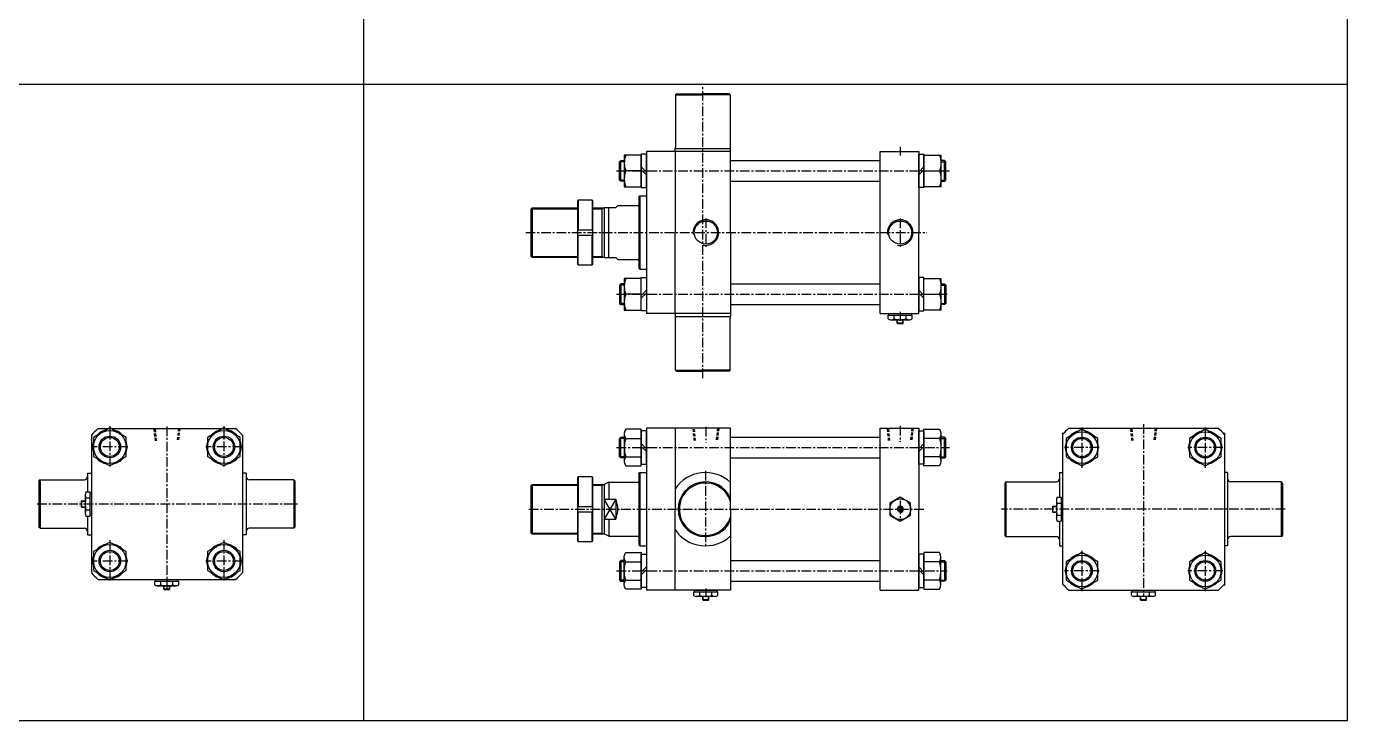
# Model space of a CAD drawing. Extents: x -819 to 4840, y 0 to 3452.
# Drawn here: x 2104 to 3817, y 0 to 901 of the extents above; entities that cross this region are included whole.
import ezdxf

# ---------------------------------------------------------------- set-up
doc = ezdxf.new("R2010")
doc.units = 0
doc.header["$LTSCALE"] = 10
doc.header["$MEASUREMENT"] = 0
doc.linetypes.add('CENTER', pattern=[2, 1.25, -0.25, 0.25, -0.25])
doc.linetypes.add('HIDDEN', pattern=[0.375, 0.25, -0.125])
doc.layers.get('0').update_dxf_attribs({"linetype": 'CONTINUOUS'})
doc.layers.get('DEFPOINTS').update_dxf_attribs({"linetype": 'CONTINUOUS'})
for name, color, linetype in [('CENTER', 1, 'CENTER'), ('ML', 7, 'CONTINUOUS'), ('THIN', 3, 'CONTINUOUS'), ('외형선', 3, 'CONTINUOUS')]:
    doc.layers.add(name, color=color, linetype=linetype)

msp = doc.modelspace()

# ---------------------------------------------------------------- linework, layer by layer
for p, q in [((2541.3, 0), (2541.3, 1801.1)), ((3817.3, 0), (3817.3, 1801.1)), ((0, 825.6), (3817.3, 825.6)), ((0, 0), (3817.3, 0))]:
    msp.add_line(p, q)
at = {"color": 7, "linetype": 'Continuous'}
for p, q in [((3221.5, 521.1), (3221.5, 526.1)), ((3221.5, 526.1), (3227.8, 526.1)), ((3222.5, 526.1), (3222.5, 528.1)), ((3222.5, 528.1), (3251.7, 528.1)), ((3224.7, 520.1), (3249.5, 520.1)), ((3227.8, 526.1), (3252.7, 526.1)), ((3229.3, 521.1), (3229.3, 526.1)), ((3233.1, 520.3), (3233.1, 520.3)), ((3233.1, 515.6), (3233.1, 520.1)), ((3233.1, 515.6), (3233.6, 515.1)), ((3241.1, 515.6), (3233.1, 515.6)), ((3233.6, 515.1), (3240.6, 515.1)), ((3241.1, 515.6), (3240.6, 515.1)), ((3241.1, 515.6), (3241.1, 520.1)), ((3244.9, 521.1), (3244.9, 526.1)), ((3251.7, 526.1), (3251.7, 528.1)), ((3252.7, 521.1), (3252.7, 526.1)), ((2180.1, 293.4), (2180.1, 268.6)), ((2181, 296.6), (2186.1, 296.6)), ((2186.1, 296.6), (2186.1, 290.3)), ((2186.1, 295.6), (2188.1, 295.6)), ((2188.1, 295.6), (2188.1, 266.4)), ((2175.6, 285), (2175.1, 284.5)), ((2175.1, 284.5), (2175.1, 277.5)), ((2175.6, 277), (2175.1, 277.5)), ((2175.6, 285), (2180.1, 285)), ((2175.6, 277), (2175.6, 285)), ((2175.6, 277), (2180.1, 277)), ((2180.3, 285), (2180.3, 285)), ((2181, 288.8), (2186.1, 288.8)), ((2186.1, 290.3), (2186.1, 265.4)), ((3435.2, 278.2), (3434.7, 277.7)), ((3434.7, 277.7), (3434.7, 270.7)), ((3435.2, 278.2), (3439.7, 278.2)), ((3435.2, 270.2), (3435.2, 278.2)), ((3439.7, 286.6), (3439.7, 261.8)), ((3440, 278.2), (3440, 278.2)), ((3440.7, 289.8), (3445.7, 289.8)), ((3440.7, 282), (3445.7, 282)), ((3445.7, 289.8), (3445.7, 283.4)), ((3445.7, 288.8), (3447.7, 288.8)), ((3445.7, 283.4), (3445.7, 258.6)), ((3447.7, 288.8), (3447.7, 259.6)), ((2181, 273.2), (2186.1, 273.2)), ((2181, 265.4), (2186.1, 265.4)), ((2186.1, 266.4), (2188.1, 266.4)), ((3435.2, 270.2), (3434.7, 270.7)), ((3435.2, 270.2), (3439.7, 270.2)), ((3440.7, 266.4), (3445.7, 266.4)), ((3440.7, 258.6), (3445.7, 258.6)), ((3445.7, 259.6), (3447.7, 259.6)), ((2270.5, 176), (2270.5, 181)), ((2270.5, 181), (2276.8, 181)), ((2271.5, 181), (2271.5, 183)), ((2271.5, 183), (2300.6, 183)), ((2273.6, 175), (2298.5, 175)), ((2276.8, 181), (2301.6, 181)), ((2278.3, 176), (2278.3, 181)), ((2282.1, 175.3), (2282.1, 175.3)), ((2282.1, 170.5), (2282.1, 175)), ((2290.1, 170.5), (2290.1, 175)), ((2293.9, 176), (2293.9, 181)), ((2300.6, 181), (2300.6, 183)), ((2301.6, 176), (2301.6, 181)), ((2282.1, 170.5), (2282.6, 170)), ((2290.1, 170.5), (2282.1, 170.5)), ((2282.6, 170), (2289.6, 170)), ((2290.1, 170.5), (2289.6, 170)), ((2969.5, 162.2), (2969.5, 167.2)), ((2969.5, 167.2), (2975.8, 167.2)), ((2970.5, 167.2), (2970.5, 169.2)), ((2970.5, 169.2), (2999.7, 169.2)), ((2972.7, 161.2), (2997.5, 161.2)), ((2975.8, 167.2), (3000.7, 167.2)), ((2977.3, 162.2), (2977.3, 167.2)), ((2981.1, 161.4), (2981.1, 161.4)), ((2981.1, 156.7), (2981.1, 161.2)), ((2981.1, 156.7), (2981.6, 156.2)), ((2989.1, 156.7), (2981.1, 156.7)), ((2981.6, 156.2), (2988.6, 156.2)), ((2989.1, 156.7), (2988.6, 156.2)), ((2989.1, 156.7), (2989.1, 161.2)), ((2992.9, 162.2), (2992.9, 167.2)), ((2999.7, 167.2), (2999.7, 169.2)), ((3000.7, 162.2), (3000.7, 167.2)), ((3537.1, 162.2), (3537.1, 167.2)), ((3537.1, 167.2), (3543.4, 167.2)), ((3538.1, 167.2), (3538.1, 169.2)), ((3538.1, 169.2), (3567.3, 169.2)), ((3540.3, 161.2), (3565.1, 161.2)), ((3543.4, 167.2), (3568.3, 167.2)), ((3544.9, 162.2), (3544.9, 167.2)), ((3548.7, 161.4), (3548.7, 161.4)), ((3548.7, 156.7), (3548.7, 161.2)), ((3548.7, 156.7), (3549.2, 156.2)), ((3556.7, 156.7), (3548.7, 156.7)), ((3549.2, 156.2), (3556.2, 156.2)), ((3556.7, 156.7), (3556.2, 156.2)), ((3556.7, 156.7), (3556.7, 161.2)), ((3560.5, 162.2), (3560.5, 167.2)), ((3567.3, 167.2), (3567.3, 169.2)), ((3568.3, 162.2), (3568.3, 167.2))]:
    msp.add_line(p, q, dxfattribs=at)
for points in [[(3223.6, 266.4), (3237.1, 258.6), (3250.6, 266.4), (3250.6, 282), (3237.1, 289.8), (3223.6, 282)], [(3235.6, 276.7), (3234.2, 274.2), (3235.6, 271.7), (3238.5, 271.7), (3240, 274.2), (3238.5, 276.7)]]:
    msp.add_lwpolyline(points, close=True, dxfattribs=at)
for radius in [13.5, 3.5]:
    msp.add_circle((3237.1, 274.2), radius, dxfattribs=at)
for centre, radius, start, end in [((3224.7, 525.7), 5.62, 235.6158, 270), ((3225.4, 528.3), 8.22, 241.7006, 298.2994), ((3237.1, 551.4), 31.3, 255.6172, 270.0141), ((3237.1, 551.4), 31.3, 269.9859, 284.3828), ((3248.8, 528.3), 8.22, 241.7006, 298.2994), ((2185.7, 293.4), 5.62, 145.6158, 180), ((2188.3, 292.7), 8.22, 151.7006, 208.2994), ((2211.4, 281), 31.3, 165.6172, 180.0141), ((2211.4, 281), 31.3, 179.9859, 194.3828), ((3445.3, 286.6), 5.62, 145.6158, 180), ((3447.9, 285.9), 8.22, 151.7006, 208.2994), ((3471, 274.2), 31.3, 165.6172, 180.0141), ((3471, 274.2), 31.3, 179.9859, 194.3828), ((2188.3, 269.3), 8.22, 151.7006, 208.2994), ((3447.9, 262.5), 8.22, 151.7006, 208.2994), ((2273.6, 180.7), 5.62, 235.6158, 270), ((2274.4, 183.3), 8.22, 241.7006, 298.2994), ((2286, 206.4), 31.3, 255.6172, 270.0141), ((2286.1, 206.4), 31.3, 269.9859, 284.3828), ((2297.7, 183.3), 8.22, 241.7006, 298.2994), ((2972.7, 166.8), 5.62, 235.6158, 270), ((2973.4, 169.4), 8.22, 241.7006, 298.2994), ((2985.1, 192.5), 31.3, 255.6172, 270.0141), ((2985.1, 192.5), 31.3, 269.9859, 284.3828), ((2996.8, 169.4), 8.22, 241.7006, 298.2994), ((3540.3, 166.8), 5.62, 235.6158, 270), ((3541, 169.4), 8.22, 241.7006, 298.2994), ((3552.7, 192.5), 31.3, 255.6172, 270.0141), ((3552.7, 192.5), 31.3, 269.9859, 284.3828), ((3564.4, 169.4), 8.22, 241.7006, 298.2994)]:
    msp.add_arc(centre, radius, start, end, dxfattribs=at)
at = {"layer": 'CENTER'}
for p, q in [((2212.1, 382.1), (2212.1, 327.9)), ((2360.1, 382.1), (2360.1, 327.9)), ((3472.7, 380.3), (3472.7, 328)), ((3632.7, 380.3), (3632.7, 328)), ((2235.5, 355), (2188.6, 355)), ((2383.5, 355), (2336.6, 355)), ((3495.3, 354.2), (3450, 354.2)), ((3655.3, 354.2), (3610, 354.2)), ((2212.1, 234.1), (2212.1, 179.9)), ((2360.1, 234.1), (2360.1, 179.9)), ((2235.5, 207), (2188.6, 207)), ((2383.5, 207), (2336.6, 207)), ((3472.7, 220.3), (3472.7, 168)), ((3632.7, 220.3), (3632.7, 168)), ((3495.3, 194.2), (3450, 194.2)), ((3655.3, 194.2), (3610, 194.2))]:
    msp.add_line(p, q, dxfattribs=at)
at = {"layer": 'DEFPOINTS', "color": 0, "linetype": 'ByBlock'}
for p in [(2183.1, 241), (2389.1, 241), (3443.7, 226.7), (3661.7, 226.7)]:
    msp.add_point(p, dxfattribs=at)
at = {"layer": 'ML'}
for p, q in [((2945.6, 811.6), (2947.1, 813.1)), ((2945.6, 811.6), (2945.6, 744)), ((2945.6, 811.6), (2981.1, 811.6)), ((3016.6, 811.6), (2981.1, 811.6)), ((3016.6, 811.6), (3015.1, 813.1)), ((3016.6, 811.6), (3016.6, 744)), ((2908.1, 738.1), (2908.1, 528.1)), ((2945.1, 738.1), (2908.1, 738.1)), ((2908.1, 738.1), (2908.1, 738.1)), ((2945.1, 738.1), (2945.1, 742.1)), ((3017.1, 738.1), (3017.1, 742.1)), ((2874.7, 699.6), (2874.7, 726.6)), ((3294.4, 699.6), (3294.4, 726.6)), ((2901.3, 713.1), (2881.1, 713.1)), ((2901.3, 718.4), (2908.1, 711.6)), ((2901.3, 714.6), (2908.1, 707.8)), ((3267.9, 718.4), (3261.1, 711.6)), ((3267.9, 714.6), (3261.1, 707.8)), ((3267.9, 713.1), (3288, 713.1)), ((2818.6, 674.1), (2819.6, 675.1)), ((2818.6, 674.1), (2818.6, 592.1)), ((2837.6, 675.1), (2819.6, 675.1)), ((2819.6, 675.1), (2819.6, 636.6)), ((2837.6, 675.1), (2837.6, 636.6)), ((2837.6, 675.1), (2838.6, 674.1)), ((2838.6, 592.1), (2838.6, 674.1)), ((2898.1, 679.1), (2899.6, 680.6)), ((2898.1, 679.1), (2898.1, 587.1)), ((2899.6, 680.6), (2899.6, 585.6)), ((2758.1, 663.6), (2759.6, 665.1)), ((2758.1, 663.6), (2758.1, 602.6)), ((2759.6, 665.1), (2759.6, 601.1)), ((2850.1, 665.1), (2850.1, 601.1)), ((2853.1, 665.6), (2853.1, 600.6)), ((2859.1, 600.6), (2859.1, 665.6)), ((2868.1, 665.6), (2871.1, 668.1)), ((2818.6, 636.6), (2838.6, 636.6)), ((2818.6, 629.6), (2838.6, 629.6)), ((2819.6, 591.1), (2819.6, 629.6)), ((2837.6, 591.1), (2837.6, 629.6)), ((2758.1, 602.6), (2759.6, 601.1)), ((2868.1, 600.6), (2871.1, 598.1)), ((2818.6, 592.1), (2819.6, 591.1)), ((2819.6, 591.1), (2837.6, 591.1)), ((2837.6, 591.1), (2838.6, 592.1)), ((2898.1, 587.1), (2899.6, 585.6)), ((2874.7, 566.6), (2874.7, 539.6)), ((3294.4, 566.6), (3294.4, 539.6)), ((2901.3, 553.1), (2881.1, 553.1)), ((2901.3, 551.6), (2908.1, 558.4)), ((2901.3, 547.8), (2908.1, 554.6)), ((3267.9, 551.6), (3261.1, 558.4)), ((3267.9, 547.8), (3261.1, 554.6)), ((3267.9, 553.1), (3288, 553.1)), ((2945.1, 528.1), (2908.1, 528.1)), ((2945.1, 528.1), (2945.1, 524.1)), ((2945.6, 454.6), (2945.6, 522.2)), ((3016.6, 454.6), (3016.6, 522.2)), ((3017.1, 528.1), (3017.1, 524.1)), ((2945.6, 454.6), (2981.1, 454.6)), ((2945.6, 454.6), (2947.1, 453.1)), ((3016.6, 454.6), (2981.1, 454.6)), ((3016.6, 454.6), (3015.1, 453.1)), ((2196.9, 379), (2375.2, 379)), ((2945.1, 379.2), (2908.1, 379.2)), ((2908.1, 379.2), (2908.1, 379.2)), ((2908.1, 379.2), (2908.1, 169.2)), ((3455.6, 379.2), (3649.8, 379.2)), ((2188.1, 370.2), (2188.1, 191.9)), ((2384.1, 370.2), (2384.1, 191.9)), ((2874.7, 340.7), (2874.7, 367.7)), ((2879.3, 371.9), (2879.3, 336.4)), ((2881.1, 366), (2901.3, 366)), ((3288, 366), (3267.9, 366)), ((3289.9, 371.9), (3289.9, 336.4)), ((3294.4, 340.7), (3294.4, 367.7)), ((3447.7, 373.2), (3447.7, 177.1)), ((3657.7, 373.2), (3657.7, 175.2)), ((2901.3, 359.5), (2908.1, 352.7)), ((2901.3, 355.7), (2908.1, 348.9)), ((3267.9, 359.5), (3261.1, 352.7)), ((3267.9, 355.7), (3261.1, 348.9)), ((2881.1, 342.3), (2901.3, 342.3)), ((3288, 342.3), (3267.9, 342.3)), ((2121.6, 312.5), (2120.1, 311)), ((2120.1, 311), (2120.1, 251)), ((2121.6, 312.5), (2179.1, 312.5)), ((2121.6, 312.5), (2121.6, 249.5)), ((2183.1, 321), (2183.1, 296.6)), ((2183.1, 321), (2187.6, 321)), ((2389.1, 321), (2384.6, 321)), ((2389.1, 321), (2389.1, 241)), ((2450.6, 312.5), (2393.1, 312.5)), ((2450.6, 312.5), (2450.6, 249.5)), ((2450.6, 312.5), (2452.1, 311)), ((2452.1, 311), (2452.1, 251)), ((2818.6, 315.2), (2819.6, 316.2)), ((2818.6, 315.2), (2818.6, 233.2)), ((2837.6, 316.2), (2819.6, 316.2)), ((2819.6, 316.2), (2819.6, 277.7)), ((2837.6, 316.2), (2838.6, 315.2)), ((2837.6, 316.2), (2837.6, 277.7)), ((2838.6, 233.2), (2838.6, 315.2)), ((2859.1, 309.2), (2853.1, 306.2)), ((2859.1, 309.2), (2859.1, 287.2)), ((2898.1, 320.2), (2899.6, 321.7)), ((2898.1, 320.2), (2898.1, 228.2)), ((2899.6, 321.7), (2899.6, 226.7)), ((3374.2, 309.7), (3372.7, 308.2)), ((3374.2, 309.7), (3374.2, 238.7)), ((3374.2, 309.7), (3439.7, 309.7)), ((3443.7, 321.7), (3443.7, 289.8)), ((3443.7, 321.7), (3447.2, 321.7)), ((3661.7, 321.7), (3658.2, 321.7)), ((3661.7, 321.7), (3661.7, 226.7)), ((3731.2, 309.7), (3665.7, 309.7)), ((3731.2, 309.7), (3731.2, 238.7)), ((3731.2, 309.7), (3732.7, 308.2)), ((2758.1, 304.7), (2759.6, 306.2)), ((2758.1, 304.7), (2758.1, 243.7)), ((2759.6, 306.2), (2759.6, 242.2)), ((2850.1, 306.2), (2850.1, 242.2)), ((2853.1, 306.2), (2853.1, 242.2)), ((3372.7, 308.2), (3372.7, 240.2)), ((3732.7, 308.2), (3732.7, 240.2)), ((2818.6, 277.7), (2838.6, 277.7)), ((2853.1, 287.2), (2868.1, 287.2)), ((2868.1, 287.2), (2868.1, 261.2)), ((2183.1, 265.4), (2183.1, 241)), ((2818.6, 270.7), (2838.6, 270.7)), ((2819.6, 232.2), (2819.6, 270.7)), ((2837.6, 232.2), (2837.6, 270.7)), ((2853.1, 261.2), (2868.1, 261.2)), ((2859.1, 261.2), (2859.1, 239.2)), ((3443.7, 258.6), (3443.7, 226.7)), ((2121.6, 249.5), (2120.1, 251)), ((2121.6, 249.5), (2179.1, 249.5)), ((2183.1, 241), (2187.6, 241)), ((2389.1, 241), (2384.6, 241)), ((2450.6, 249.5), (2393.1, 249.5)), ((2450.6, 249.5), (2452.1, 251)), ((2758.1, 243.7), (2759.6, 242.2)), ((2859.1, 239.2), (2853.1, 242.2)), ((3374.2, 238.7), (3372.7, 240.2)), ((3731.2, 238.7), (3732.7, 240.2)), ((2818.6, 233.2), (2819.6, 232.2)), ((2819.6, 232.2), (2837.6, 232.2)), ((2837.6, 232.2), (2838.6, 233.2)), ((2898.1, 228.2), (2899.6, 226.7)), ((3374.2, 238.7), (3439.7, 238.7)), ((3443.7, 226.7), (3447.2, 226.7)), ((3661.7, 226.7), (3658.2, 226.7)), ((3731.2, 238.7), (3665.7, 238.7)), ((2874.7, 207.7), (2874.7, 180.7)), ((2879.3, 176.4), (2879.3, 211.9)), ((2881.1, 206), (2901.3, 206)), ((3288, 206), (3267.9, 206)), ((3289.9, 176.4), (3289.9, 211.9)), ((3294.4, 207.7), (3294.4, 180.7)), ((2901.3, 192.7), (2908.1, 199.5)), ((2901.3, 188.9), (2908.1, 195.7)), ((3267.9, 192.7), (3261.1, 199.5)), ((3267.9, 188.9), (3261.1, 195.7)), ((2196.9, 183), (2375.2, 183)), ((2881.1, 182.3), (2901.3, 182.3)), ((3288, 182.3), (3267.9, 182.3)), ((2945.1, 169.2), (2908.1, 169.2)), ((3455.6, 169.2), (3649.8, 169.2))]:
    msp.add_line(p, q, dxfattribs=at)
at = {"layer": 'ML', "color": 1, "linetype": 'CENTER'}
for p, q in [((2981.1, 444.1), (2981.1, 822.1)), ((2985.1, 651.4), (2985.1, 614.8)), ((3237.1, 651.4), (3237.1, 614.8)), ((3237.1, 530.3), (3237.1, 518.8)), ((2286.1, 381.6), (2286.1, 171.8)), ((3552.7, 384.7), (3552.7, 162.2)), ((2984.6, 324.1), (2984.6, 224.3)), ((2117.9, 281), (2457.4, 281)), ((3237.1, 285.2), (3237.1, 263.2)), ((3736.4, 274.2), (3368.1, 274.2)), ((2985.1, 171.4), (2985.1, 159.9))]:
    msp.add_line(p, q, dxfattribs=at)
at = {"layer": 'ML', "color": 2}
for p, q in [((2850.1, 664.1), (2851.8, 665.1)), ((2850.1, 602.1), (2851.8, 601.1)), ((3233.6, 520.3), (3233.6, 520.3)), ((3233.6, 515.1), (3233.6, 520.1)), ((3240.6, 515.1), (3240.6, 520.1)), ((2850.1, 305.2), (2851.8, 306.2)), ((2175.1, 284.5), (2180.1, 284.5)), ((2175.1, 277.5), (2180.1, 277.5)), ((2180.3, 284.5), (2180.3, 284.5)), ((2868.1, 287.2), (2853.1, 261.2)), ((2868.1, 261.2), (2853.1, 287.2)), ((3434.7, 277.7), (3439.7, 277.7)), ((3439.9, 277.7), (3439.9, 277.7)), ((3434.7, 270.7), (3439.7, 270.7)), ((2850.1, 243.2), (2851.8, 242.2)), ((2282.6, 175.2), (2282.6, 175.2)), ((2282.6, 170), (2282.6, 175)), ((2289.6, 170), (2289.6, 175)), ((2981.6, 161.4), (2981.6, 161.4)), ((2981.6, 156.2), (2981.6, 161.2)), ((2988.6, 156.2), (2988.6, 161.2)), ((3549.2, 161.4), (3549.2, 161.4)), ((3549.2, 156.2), (3549.2, 161.2)), ((3556.2, 156.2), (3556.2, 161.2))]:
    msp.add_line(p, q, dxfattribs=at)
at = {"layer": 'ML', "color": 6, "linetype": 'HIDDEN', "ltscale": 1.5}
for p, q in [((2271.1, 363), (2269.5, 379)), ((2272.7, 363), (2271.1, 379)), ((2301.1, 379), (2299.5, 363)), ((2302.7, 379), (2301.1, 363)), ((2970.1, 363.2), (2968.5, 379.2)), ((2971.7, 363.2), (2970.1, 379.2)), ((3000.1, 379.2), (2998.5, 363.2)), ((3001.7, 379.2), (3000.1, 363.2)), ((3222.1, 363.2), (3220.5, 379.2)), ((3223.7, 363.2), (3222.1, 379.2)), ((3252.1, 379.2), (3250.5, 363.2)), ((3253.7, 379.2), (3252.1, 363.2)), ((3537.7, 363.2), (3536.1, 379.2)), ((3539.3, 363.2), (3537.7, 379.2)), ((3567.7, 379.2), (3566.1, 363.2)), ((3569.3, 379.2), (3567.7, 363.2))]:
    msp.add_line(p, q, dxfattribs=at)
at = {"layer": 'ML'}
for points in [[(2879.3, 699.6), (2874.7, 699.6), (2873.1, 701.2), (2873.1, 725), (2874.7, 726.6), (2879.3, 726.6)], [(2908.1, 691.4), (2908.1, 734.7), (2901.3, 734.7), (2901.3, 691.4), (2908.1, 691.4)], [(3261.1, 691.4), (3261.1, 734.7), (3267.9, 734.7), (3267.9, 691.4), (3261.1, 691.4)], [(3289.9, 699.6), (3294.4, 699.6), (3296.1, 701.2), (3296.1, 725), (3294.4, 726.6), (3289.9, 726.6)], [(2879.3, 566.6), (2874.7, 566.6), (2873.1, 565), (2873.1, 541.2), (2874.7, 539.6), (2879.3, 539.6)], [(2908.1, 574.7), (2908.1, 531.4), (2901.3, 531.4), (2901.3, 574.7), (2908.1, 574.7)], [(3261.1, 574.7), (3261.1, 531.4), (3267.9, 531.4), (3267.9, 574.7), (3261.1, 574.7)], [(3289.9, 566.6), (3294.4, 566.6), (3296.1, 565), (3296.1, 541.2), (3294.4, 539.6), (3289.9, 539.6)], [(2190.8, 367.3), (2190.8, 342.8), (2212.1, 330.5), (2233.3, 342.8), (2233.3, 367.3), (2212.1, 379.6), (2190.8, 367.3)], [(2338.8, 367.3), (2338.8, 342.8), (2360.1, 330.5), (2381.3, 342.8), (2381.3, 367.3), (2360.1, 379.6), (2338.8, 367.3)], [(3452.2, 366), (3452.2, 342.3), (3472.7, 330.5), (3493.2, 342.3), (3493.2, 366), (3472.7, 377.9), (3452.2, 366)], [(3612.2, 366), (3612.2, 342.3), (3632.7, 330.5), (3653.2, 342.3), (3653.2, 366), (3632.7, 377.9), (3612.2, 366)], [(2879.3, 340.7), (2874.7, 340.7), (2873.1, 342.3), (2873.1, 366.1), (2874.7, 367.7), (2879.3, 367.7)], [(2908.1, 332.5), (2908.1, 375.8), (2901.3, 375.8), (2901.3, 332.5), (2908.1, 332.5)], [(3261.1, 332.5), (3261.1, 375.8), (3267.9, 375.8), (3267.9, 332.5), (3261.1, 332.5)], [(3289.9, 340.7), (3294.4, 340.7), (3296.1, 342.3), (3296.1, 366.1), (3294.4, 367.7), (3289.9, 367.7)], [(2190.8, 219.3), (2190.8, 194.8), (2212.1, 182.5), (2233.3, 194.8), (2233.3, 219.3), (2212.1, 231.6), (2190.8, 219.3)], [(2338.8, 219.3), (2338.8, 194.8), (2360.1, 182.5), (2381.3, 194.8), (2381.3, 219.3), (2360.1, 231.6), (2338.8, 219.3)], [(2879.3, 207.7), (2874.7, 207.7), (2873.1, 206.1), (2873.1, 182.3), (2874.7, 180.7), (2879.3, 180.7)], [(2908.1, 215.8), (2908.1, 172.5), (2901.3, 172.5), (2901.3, 215.8), (2908.1, 215.8)], [(3261.1, 215.8), (3261.1, 172.5), (3267.9, 172.5), (3267.9, 215.8), (3261.1, 215.8)], [(3289.9, 207.7), (3294.4, 207.7), (3296.1, 206.1), (3296.1, 182.3), (3294.4, 180.7), (3289.9, 180.7)], [(3452.2, 206), (3452.2, 182.3), (3472.7, 170.5), (3493.2, 182.3), (3493.2, 206), (3472.7, 217.9), (3452.2, 206)], [(3612.2, 206), (3612.2, 182.3), (3632.7, 170.5), (3653.2, 182.3), (3653.2, 206), (3632.7, 217.9), (3612.2, 206)]]:
    msp.add_lwpolyline(points, dxfattribs=at)
for points in [[(2901.3, 733.6), (2879.3, 733.6), (2879.3, 692.6), (2901.3, 692.6)], [(3267.9, 733.6), (3289.9, 733.6), (3289.9, 692.6), (3267.9, 692.6)], [(2901.3, 573.6), (2879.3, 573.6), (2879.3, 532.6), (2901.3, 532.6)], [(3267.9, 573.6), (3289.9, 573.6), (3289.9, 532.6), (3267.9, 532.6)]]:
    msp.add_lwpolyline(points, close=True, dxfattribs=at)
for points in [[(2881.1, 733.6, 0.178633), (2881.1, 713.1, 0.178633), (2881.1, 692.6)], [(3288, 733.6, -0.178633), (3288, 713.1, -0.178633), (3288, 692.6)], [(2881.1, 573.6, 0.178633), (2881.1, 553.1, 0.178633), (2881.1, 532.6)], [(3288, 573.6, -0.178633), (3288, 553.1, -0.178633), (3288, 532.6)], [(2901.3, 377.9), (2881.1, 377.9, 0.309401), (2881.1, 366, 0.154701), (2881.1, 342.3, 0.309401), (2881.1, 330.5), (2901.3, 330.5), (2901.3, 377.9)], [(3267.9, 377.9), (3288, 377.9, -0.309401), (3288, 366, -0.154701), (3288, 342.3, -0.309401), (3288, 330.5), (3267.9, 330.5), (3267.9, 377.9)], [(2901.3, 170.5), (2881.1, 170.5, -0.309401), (2881.1, 182.3, -0.154701), (2881.1, 206, -0.309401), (2881.1, 217.9), (2901.3, 217.9), (2901.3, 170.5)], [(3267.9, 170.5), (3288, 170.5, 0.309401), (3288, 182.3, 0.154701), (3288, 206, 0.309401), (3288, 217.9), (3267.9, 217.9), (3267.9, 170.5)]]:
    msp.add_lwpolyline(points, format="xyb", dxfattribs=at)
for centre, radius in [((2985.1, 633.1), 15), ((3237.1, 633.1), 15), ((2212.1, 355), 21.3), ((2212.1, 355), 14), ((2360.1, 355), 21.3), ((2360.1, 355), 14), ((3472.7, 354.2), 20.5), ((3472.7, 354.2), 13.5), ((3632.7, 354.2), 20.5), ((3632.7, 354.2), 13.5), ((2212.1, 207), 21.3), ((2360.1, 207), 21.3), ((2212.1, 207), 14), ((2360.1, 207), 14), ((3472.7, 194.2), 20.5), ((3472.7, 194.2), 13.5), ((3632.7, 194.2), 20.5), ((3632.7, 194.2), 13.5)]:
    msp.add_circle(centre, radius, dxfattribs=at)
at = {"layer": 'ML', "color": 2}
for centre, radius in [((2212.1, 355), 12.3), ((2360.1, 355), 12.3), ((3472.7, 354.2), 11.9), ((3632.7, 354.2), 11.9), ((2212.1, 207), 12.3), ((2360.1, 207), 12.3), ((3472.7, 194.2), 11.9), ((3632.7, 194.2), 11.9)]:
    msp.add_circle(centre, radius, dxfattribs=at)
at = {"layer": 'ML'}
for centre, radius, start, end in [((2941.6, 744), 4, 331.045, 0), ((3020.6, 744), 4, 180, 208.955), ((2941.6, 522.2), 4, 0, 28.955), ((3020.6, 522.2), 4, 151.045, 180), ((2286.1, 281), 132.5, 132.3007, 137.6993), ((2212.1, 355), 22.5, 101.2415, 138.7585), ((2212.1, 355), 22.5, 41.2415, 78.7585), ((2360.1, 355), 22.5, 101.2415, 138.7585), ((2360.1, 355), 22.5, 41.2415, 78.7585), ((2286.1, 281), 132.5, 42.3007, 47.6993), ((3552.7, 274.2), 143, 132.7548, 137.2452), ((3552.7, 274.2), 143, 42.7548, 47.2452), ((2212.1, 355), 22.5, 161.2415, 198.7585), ((2212.1, 355), 22.5, 341.2415, 18.7585), ((2360.1, 355), 22.5, 161.2415, 198.7585), ((2360.1, 355), 22.5, 341.2415, 18.7585), ((3472.7, 354.2), 21.6, 161.2415, 198.7585), ((3472.7, 354.2), 21.6, 101.2415, 138.7585), ((3472.7, 354.2), 21.6, 41.2415, 78.7585), ((3472.7, 354.2), 21.6, 341.2415, 18.7585), ((3632.7, 354.2), 21.6, 161.2415, 198.7585), ((3632.7, 354.2), 21.6, 101.2415, 138.7585), ((3632.7, 354.2), 21.6, 41.2415, 78.7585), ((3632.7, 354.2), 21.6, 341.2415, 18.7585), ((2212.1, 355), 22.5, 221.2415, 258.7585), ((2212.1, 355), 22.5, 281.2415, 318.7585), ((2360.1, 355), 22.5, 221.2415, 258.7585), ((2360.1, 355), 22.5, 281.2415, 318.7585), ((3472.7, 354.2), 21.6, 221.2415, 258.7585), ((3472.7, 354.2), 21.6, 281.2415, 318.7585), ((3632.7, 354.2), 21.6, 221.2415, 258.7585), ((3632.7, 354.2), 21.6, 281.2415, 318.7585), ((2179.1, 316.5), 4, 270, 0), ((2187.6, 321.5), 0.5, 270, 0), ((2384.6, 321.5), 0.5, 180, 270), ((2393.1, 316.5), 4, 180, 270), ((2984.6, 274.2), 47.5, 46.8264, 146.2613), ((2984.6, 274.2), 35.5, 23.7242, 336.2758), ((3439.7, 313.7), 4, 270, 0), ((3447.2, 322.2), 0.5, 270, 0), ((3658.2, 322.2), 0.5, 180, 270), ((3665.7, 313.7), 4, 180, 270), ((2984.6, 274.2), 34, 17.0826, 342.9174), ((2841.4, 274.2), 29.6, 333.9922, 26.0078), ((2179.1, 245.5), 4, 0, 90), ((2187.6, 240.5), 0.5, 0, 90), ((2384.6, 240.5), 0.5, 90, 180), ((2393.1, 245.5), 4, 90, 180), ((2984.6, 274.2), 47.5, 213.7387, 313.1736), ((2212.1, 207), 22.5, 101.2415, 138.7585), ((2212.1, 207), 22.5, 41.2415, 78.7585), ((2360.1, 207), 22.5, 101.2415, 138.7585), ((2360.1, 207), 22.5, 41.2415, 78.7585), ((3439.7, 234.7), 4, 0, 90), ((3447.2, 226.2), 0.5, 0, 90), ((3658.2, 226.2), 0.5, 90, 180), ((3665.7, 234.7), 4, 90, 180), ((2212.1, 207), 22.5, 161.2415, 198.7585), ((2212.1, 207), 22.5, 341.2415, 18.7585), ((2360.1, 207), 22.5, 161.2415, 198.7585), ((2360.1, 207), 22.5, 341.2415, 18.7585), ((3472.7, 194.2), 21.6, 101.2415, 138.7585), ((3472.7, 194.2), 21.6, 41.2415, 78.7585), ((3632.7, 194.2), 21.6, 101.2415, 138.7585), ((3632.7, 194.2), 21.6, 41.2415, 78.7585), ((2286.1, 281), 132.5, 222.3007, 227.6993), ((2212.1, 207), 22.5, 221.2415, 258.7585), ((2212.1, 207), 22.5, 281.2415, 318.7585), ((2360.1, 207), 22.5, 221.2415, 258.7585), ((2360.1, 207), 22.5, 281.2415, 318.7585), ((2286.1, 281), 132.5, 312.3007, 317.6993), ((3472.7, 194.2), 21.6, 161.2415, 198.7585), ((3472.7, 194.2), 21.6, 341.2415, 18.7585), ((3632.7, 194.2), 21.6, 161.2415, 198.7585), ((3632.7, 194.2), 21.6, 341.2415, 18.7585), ((3552.7, 274.2), 143, 222.7548, 227.2452), ((3472.7, 194.2), 21.6, 221.2415, 258.7585), ((3472.7, 194.2), 21.6, 281.2415, 318.7585), ((3632.7, 194.2), 21.6, 221.2415, 258.7585), ((3632.7, 194.2), 21.6, 281.2415, 318.7585), ((3552.7, 274.2), 143, 312.7548, 317.2452)]:
    msp.add_arc(centre, radius, start, end, dxfattribs=at)
at = {"layer": 'ML', "color": 2}
for centre, radius, start, end in [((2985.1, 633.1), 16.6, 258.5736, 189.2846), ((3237.1, 633.1), 16.6, 258.5736, 189.2846), ((3237.1, 274.2), 4, 270, 180)]:
    msp.add_arc(centre, radius, start, end, dxfattribs=at)
at = {"layer": 'THIN', "color": 2}
for p, q in [((2879.3, 725), (2873.1, 725)), ((3289.9, 725), (3296.1, 725)), ((2879.3, 701.2), (2873.1, 701.2)), ((3289.9, 701.2), (3296.1, 701.2)), ((2879.3, 565), (2873.1, 565)), ((3289.9, 565), (3296.1, 565)), ((2879.3, 541.2), (2873.1, 541.2)), ((3289.9, 541.2), (3296.1, 541.2)), ((2879.3, 366.1), (2873.1, 366.1)), ((3289.9, 366.1), (3296.1, 366.1)), ((2879.3, 342.3), (2873.1, 342.3)), ((3289.9, 342.3), (3296.1, 342.3)), ((2879.3, 206.1), (2873.1, 206.1)), ((3289.9, 206.1), (3296.1, 206.1)), ((2879.3, 182.3), (2873.1, 182.3)), ((3289.9, 182.3), (3296.1, 182.3))]:
    msp.add_line(p, q, dxfattribs=at)
at = {"layer": '외형선', "color": 7, "linetype": 'Continuous'}
for p, q in [((2947.1, 813.1), (2981.1, 813.1)), ((3015.1, 813.1), (2981.1, 813.1)), ((2945.1, 742.1), (3017.1, 742.1)), ((3017.1, 726.6), (3211.1, 726.6)), ((3017.1, 699.6), (3211.1, 699.6)), ((2899.6, 680.6), (2908.1, 680.6)), ((2759.6, 665.1), (2818.6, 665.1)), ((2838.6, 665.1), (2853.1, 665.1)), ((2853.1, 665.6), (2868.1, 665.6)), ((2871.1, 668.1), (2898.1, 668.1)), ((2759.6, 601.1), (2818.6, 601.1)), ((2838.6, 601.1), (2853.1, 601.1)), ((2853.1, 600.6), (2868.1, 600.6)), ((2871.1, 598.1), (2898.1, 598.1)), ((2899.6, 585.6), (2908.1, 585.6)), ((3017.1, 566.6), (3211.1, 566.6)), ((3017.1, 539.6), (3211.1, 539.6)), ((2945.1, 524.1), (3017.1, 524.1)), ((2947.1, 453.1), (2981.1, 453.1)), ((3015.1, 453.1), (2981.1, 453.1)), ((3017.1, 367.7), (3211.1, 367.7)), ((3017.1, 340.7), (3211.1, 340.7)), ((2859.1, 309.2), (2898.1, 309.2)), ((2899.6, 321.7), (2908.1, 321.7)), ((2759.6, 306.2), (2818.6, 306.2)), ((2838.6, 306.2), (2853.1, 306.2)), ((2759.6, 242.2), (2818.6, 242.2)), ((2838.6, 242.2), (2853.1, 242.2)), ((2859.1, 239.2), (2898.1, 239.2)), ((2899.6, 226.7), (2908.1, 226.7)), ((3017.1, 207.7), (3211.1, 207.7)), ((3017.1, 180.7), (3211.1, 180.7))]:
    msp.add_line(p, q, dxfattribs=at)
at = {"layer": '외형선', "color": 7}
for p, q in [((3017.1, 738.1), (2945.1, 738.1)), ((2945.1, 738.1), (2945.1, 633.1)), ((3017.1, 633.1), (3017.1, 738.1)), ((3211.1, 633.1), (3211.1, 738.1)), ((3211.1, 738.1), (3261.1, 738.1)), ((3261.1, 738.1), (3261.1, 633.1)), ((2945.1, 528.1), (2945.1, 633.1)), ((3017.1, 633.1), (3017.1, 528.1)), ((3211.1, 528.1), (3211.1, 633.1)), ((3261.1, 528.1), (3261.1, 633.1)), ((3017.1, 528.1), (2945.1, 528.1)), ((3211.1, 528.1), (3261.1, 528.1)), ((3017.1, 379.2), (2945.1, 379.2)), ((2945.1, 379.2), (2945.1, 274.2)), ((3017.1, 274.2), (3017.1, 379.2)), ((3211.1, 379.2), (3261.1, 379.2)), ((3211.1, 274.2), (3211.1, 379.2)), ((3261.1, 379.2), (3261.1, 274.2)), ((2945.1, 169.2), (2945.1, 274.2)), ((3017.1, 274.2), (3017.1, 169.2)), ((3211.1, 169.2), (3211.1, 274.2)), ((3261.1, 169.2), (3261.1, 274.2)), ((3017.1, 169.2), (2945.1, 169.2)), ((3211.1, 169.2), (3261.1, 169.2))]:
    msp.add_line(p, q, dxfattribs=at)
at = {"layer": '외형선', "color": 1, "linetype": 'CENTER'}
for p, q in [((3237.1, 744.5), (3237.1, 733.3)), ((2869.3, 713.1), (3301.1, 713.1)), ((2751.4, 633.1), (3271.6, 633.1)), ((2869.3, 553.1), (3298.2, 553.1)), ((2985.1, 381.1), (2985.1, 360.8)), ((3237.1, 382.3), (3237.1, 361.7)), ((2869.3, 354.2), (3301.1, 354.2)), ((2755.4, 274.2), (3268.6, 274.2)), ((2869.3, 194.2), (3298.2, 194.2))]:
    msp.add_line(p, q, dxfattribs=at)
at = {"layer": '외형선', "color": 2, "linetype": 'Continuous'}
for p, q in [((2758.6, 664.1), (2818.6, 664.1)), ((2838.6, 664.1), (2850.1, 664.1)), ((2758.6, 602.1), (2818.6, 602.1)), ((2838.6, 602.1), (2850.1, 602.1)), ((2758.6, 305.2), (2818.6, 305.2)), ((2838.6, 305.2), (2850.1, 305.2)), ((2758.6, 243.2), (2818.6, 243.2)), ((2838.6, 243.2), (2850.1, 243.2))]:
    msp.add_line(p, q, dxfattribs=at)

doc.saveas('drawing.dxf')
